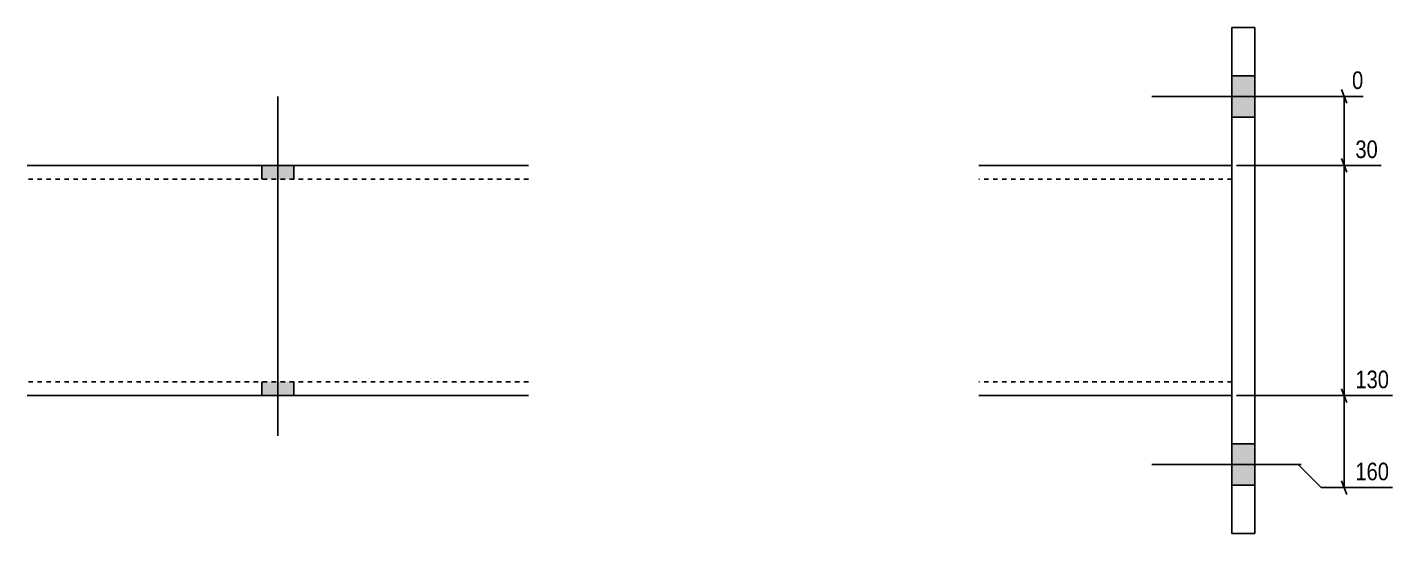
# Model space of a CAD drawing. Header units: millimetres. Extents: x 12 to 23118, y 5 to 856.
# Drawn here: x 14449 to 15043, y 5 to 225 of the extents above; entities that cross this region are included whole.
import ezdxf

# ---------------------------------------------------------------- set-up
doc = ezdxf.new("R2010")
doc.units = ezdxf.units.MM
doc.linetypes.add('DXK_LINE_DOT2', pattern=[3.9198, 1.9599, -1.9599])
doc.layers.add('MÅLSÆTNING', color=7, linetype='Continuous')
doc.layers.add('STÅL', color=7, linetype='Continuous')
doc.styles.add('Arial Narrow', font='ARIALN.TTF', dxfattribs={"height": 0.2})

msp = doc.modelspace()

# ---------------------------------------------------------------- hatches: boundary and pattern name
at = {"layer": 'STÅL', "linetype": 'Continuous'}
for points in [[(14973.03, 203.8), (14973.03, 185.8), (14983.03, 185.8), (14983.03, 203.8)], [(14973.03, 203.8), (14973.03, 185.8), (14983.03, 185.8), (14983.03, 203.8)], [(14565.03, 164.8), (14551.03, 164.8), (14551.03, 158.8), (14565.03, 158.8)], [(14565.03, 164.8), (14551.03, 164.8), (14551.03, 158.8), (14565.03, 158.8)], [(14565.03, 70.8), (14551.03, 70.8), (14551.03, 64.8), (14565.03, 64.8)], [(14565.03, 70.8), (14551.03, 70.8), (14551.03, 64.8), (14565.03, 64.8)], [(14973.03, 43.8), (14973.03, 25.8), (14983.03, 25.8), (14983.03, 43.8)], [(14973.03, 43.8), (14973.03, 25.8), (14983.03, 25.8), (14983.03, 43.8)]]:
    msp.add_hatch(color=96, dxfattribs=at).paths.add_polyline_path(points)

# ---------------------------------------------------------------- linework, layer by layer
at = {"layer": 'MÅLSÆTNING', "color": 7, "linetype": 'Continuous'}
for p, q in [((15023.12, 191.8), (15020.72, 197.8)), ((14975.03, 194.8), (15030.19, 194.8)), ((15021.92, 164.8), (15021.92, 194.8)), ((15020.72, 167.8), (15023.12, 161.8)), ((15023.12, 161.8), (15020.72, 167.8)), ((14975.03, 164.8), (15037.98, 164.8)), ((14975.03, 164.8), (15037.98, 164.8)), ((15021.92, 64.8), (15021.92, 164.8)), ((15020.72, 67.8), (15023.12, 61.8)), ((15023.12, 61.8), (15020.72, 67.8)), ((14975.03, 64.8), (15042.86, 64.8)), ((14975.03, 64.8), (15042.86, 64.8)), ((15021.92, 24.8), (15021.92, 64.8)), ((15001.92, 34.8), (14975.03, 34.8)), ((15011.92, 24.8), (15001.92, 34.8)), ((15042.86, 24.8), (15011.92, 24.8)), ((15020.72, 27.8), (15023.12, 21.8))]:
    msp.add_line(p, q, dxfattribs=at)
at = {"layer": 'STÅL', "color": 2, "linetype": 'Continuous'}
for p, q in [((14973.03, 224.8), (14973.03, 4.8)), ((14973.03, 224.8), (14983.03, 224.8)), ((14983.03, 224.8), (14983.03, 4.8)), ((14667.03, 164.8), (14449.03, 164.8)), ((14973.03, 164.8), (14863.03, 164.8)), ((14667.03, 64.8), (14449.03, 64.8)), ((14973.03, 64.8), (14863.03, 64.8)), ((14973.03, 4.8), (14983.03, 4.8))]:
    msp.add_line(p, q, dxfattribs=at)
at = {"layer": 'STÅL', "color": 96, "linetype": 'Continuous'}
for p, q in [((14983.03, 203.8), (14973.03, 203.8)), ((14983.03, 203.8), (14973.03, 203.8)), ((14558.03, 47.3), (14558.03, 194.8)), ((14558.03, 47.3), (14558.03, 194.8)), ((15003.23, 194.8), (14938.23, 194.8)), ((15003.23, 194.8), (14938.23, 194.8)), ((14983.03, 185.8), (14973.03, 185.8)), ((14983.03, 185.8), (14973.03, 185.8)), ((14551.03, 158.8), (14551.03, 164.8)), ((14551.03, 158.8), (14551.03, 164.8)), ((14565.03, 158.8), (14565.03, 164.8)), ((14565.03, 158.8), (14565.03, 164.8)), ((14551.03, 64.8), (14551.03, 70.8)), ((14551.03, 64.8), (14551.03, 70.8)), ((14565.03, 64.8), (14565.03, 70.8)), ((14565.03, 64.8), (14565.03, 70.8)), ((14983.03, 43.8), (14973.03, 43.8)), ((14983.03, 43.8), (14973.03, 43.8)), ((15003.23, 34.8), (14938.23, 34.8)), ((15003.23, 34.8), (14938.23, 34.8)), ((14983.03, 25.8), (14973.03, 25.8)), ((14983.03, 25.8), (14973.03, 25.8))]:
    msp.add_line(p, q, dxfattribs=at)
at = {"layer": 'STÅL', "color": 7, "linetype": 'DXK_LINE_DOT2'}
for p, q in [((14973.03, 64.8), (14973.03, 164.8)), ((14667.03, 158.8), (14449.03, 158.8)), ((14973.03, 158.8), (14863.03, 158.8)), ((14667.03, 70.8), (14449.03, 70.8)), ((14973.03, 70.8), (14863.03, 70.8))]:
    msp.add_line(p, q, dxfattribs=at)

# ---------------------------------------------------------------- next in the draw order: wipeouts: each hides what was drawn before it
at = {"color": 0, "linetype": 'Continuous'}
for points in [[(15031.79, 196.4), (15031.79, 207.6), (15023.72, 207.6), (15023.72, 196.4)], [(15038.12, 166.4), (15038.12, 177.6), (15025.17, 177.6), (15025.17, 166.4)], [(15043, 66.4), (15043, 77.6), (15025.17, 77.6), (15025.17, 66.4)], [(15043, 26.4), (15043, 37.6), (15025.17, 37.6), (15025.17, 26.4)]]:
    msp.add_wipeout(points, dxfattribs=at).dxf.layer = 'MÅLSÆTNING'

# ---------------------------------------------------------------- next in the draw order: texts
at = {"layer": 'MÅLSÆTNING', "color": 3, "linetype": 'Continuous', "style": 'Arial Narrow'}
for s, height, p in [('0', 7.64, (15025.32, 198)), ('30', 7.635, (15026.77, 168)), ('130', 7.635, (15026.77, 68)), ('160', 7.635, (15026.77, 28))]:
    msp.add_text(s, height=height, dxfattribs=at).set_placement(p)

doc.saveas('drawing.dxf')
